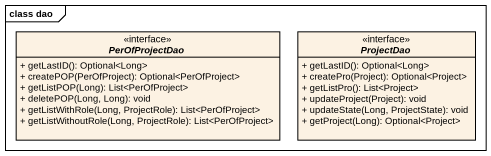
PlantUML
@startuml
mainframe class dao
hide circle
hide empty members
skinparam classAttributeIconSize 0
interface PerOfProjectDao <<interface>> {
  + getLastID(): Optional<Long>
  + createPOP(PerOfProject): Optional<PerOfProject>
  + getListPOP(Long): List<PerOfProject>
  + deletePOP(Long, Long): void
  + getListWithRole(Long, ProjectRole): List<PerOfProject>
  + getListWithoutRole(Long, ProjectRole): List<PerOfProject>
}
interface ProjectDao <<interface>> {
  + getLastID(): Optional<Long>
  + createPro(Project): Optional<Project>
  + getListPro(): List<Project>
  + updateProject(Project): void
  + updateState(Long, ProjectState): void
  + getProject(Long): Optional<Project>
}
@enduml
